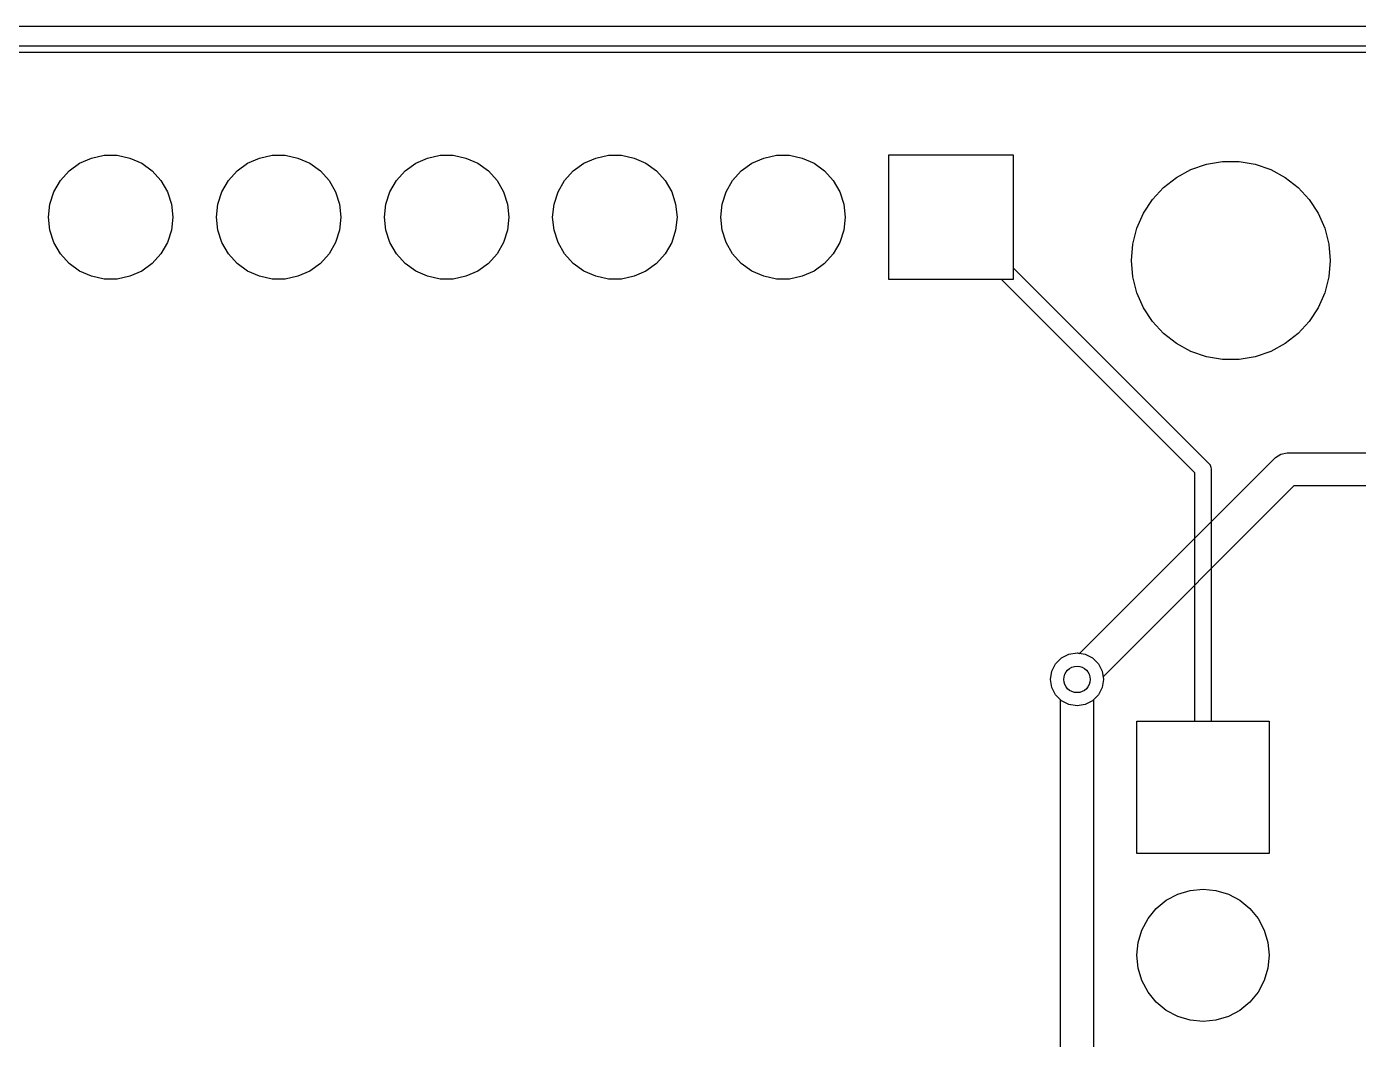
# Model space of a CAD drawing. Header units: millimetres. Extents: x 0 to 489, y -139 to 89.
# Drawn here: x 17.01 to 37.14, y 39.71 to 55.01 of the extents above; entities that cross this region are included whole.
import ezdxf

# ---------------------------------------------------------------- set-up
doc = ezdxf.new("R2010")
doc.units = ezdxf.units.MM
doc.header["$MEASUREMENT"] = 0
doc.layers.get('0').update_dxf_attribs({"linetype": 'CONTINUOUS'})
doc.layers.add('BLACK', color=7, linetype='CONTINUOUS')

msp = doc.modelspace()

# ---------------------------------------------------------------- linework, layer by layer
at = {"linetype": 'Continuous'}
msp.add_lwpolyline([(0.09581, 1.00993), (63.09581, 1.00993), (63.09581, 55.00993), (0.09581, 55.00993)], close=True, dxfattribs=at)
at = {"layer": 'BLACK', "linetype": 'Continuous'}
for p, q in [((0.50407, 54.72039), (62.73407, 54.72039)), ((62.68407, 54.62039), (0.55407, 54.62039)), ((17.65507, 52.82879), (17.81407, 52.94429)), ((17.65507, 52.82879), (17.81407, 52.94429)), ((17.65507, 52.82879), (17.81407, 52.94429)), ((17.65507, 52.82879), (17.81407, 52.94429)), ((17.81407, 52.94429), (17.99407, 53.02419)), ((17.81407, 52.94429), (17.99407, 53.02419)), ((17.81407, 52.94429), (17.99407, 53.02419)), ((17.81407, 52.94429), (17.99407, 53.02419)), ((17.99407, 53.02419), (18.18607, 53.06509)), ((17.99407, 53.02419), (18.18607, 53.06509)), ((17.99407, 53.02419), (18.18607, 53.06509)), ((17.99407, 53.02419), (18.18607, 53.06509)), ((18.18607, 53.06509), (18.38207, 53.06509)), ((18.18607, 53.06509), (18.38207, 53.06509)), ((18.18607, 53.06509), (18.38207, 53.06509)), ((18.18607, 53.06509), (18.38207, 53.06509)), ((18.38207, 53.06509), (18.57407, 53.02419)), ((18.38207, 53.06509), (18.57407, 53.02419)), ((18.38207, 53.06509), (18.57407, 53.02419)), ((18.38207, 53.06509), (18.57407, 53.02419)), ((18.57407, 53.02419), (18.75407, 52.94429)), ((18.57407, 53.02419), (18.75407, 52.94429)), ((18.57407, 53.02419), (18.75407, 52.94429)), ((18.57407, 53.02419), (18.75407, 52.94429)), ((18.75407, 52.94429), (18.91307, 52.82879)), ((18.75407, 52.94429), (18.91307, 52.82879)), ((18.75407, 52.94429), (18.91307, 52.82879)), ((18.75407, 52.94429), (18.91307, 52.82879)), ((20.19507, 52.82879), (20.35407, 52.94429)), ((20.19507, 52.82879), (20.35407, 52.94429)), ((20.19507, 52.82879), (20.35407, 52.94429)), ((20.19507, 52.82879), (20.35407, 52.94429)), ((20.35407, 52.94429), (20.53407, 53.02419)), ((20.35407, 52.94429), (20.53407, 53.02419)), ((20.35407, 52.94429), (20.53407, 53.02419)), ((20.35407, 52.94429), (20.53407, 53.02419)), ((20.53407, 53.02419), (20.72607, 53.06509)), ((20.53407, 53.02419), (20.72607, 53.06509)), ((20.53407, 53.02419), (20.72607, 53.06509)), ((20.53407, 53.02419), (20.72607, 53.06509)), ((20.72607, 53.06509), (20.92207, 53.06509)), ((20.72607, 53.06509), (20.92207, 53.06509)), ((20.72607, 53.06509), (20.92207, 53.06509)), ((20.72607, 53.06509), (20.92207, 53.06509)), ((20.92207, 53.06509), (21.11407, 53.02419)), ((20.92207, 53.06509), (21.11407, 53.02419)), ((20.92207, 53.06509), (21.11407, 53.02419)), ((20.92207, 53.06509), (21.11407, 53.02419)), ((21.11407, 53.02419), (21.29407, 52.94429)), ((21.11407, 53.02419), (21.29407, 52.94429)), ((21.11407, 53.02419), (21.29407, 52.94429)), ((21.11407, 53.02419), (21.29407, 52.94429)), ((21.29407, 52.94429), (21.45307, 52.82879)), ((21.29407, 52.94429), (21.45307, 52.82879)), ((21.29407, 52.94429), (21.45307, 52.82879)), ((21.29407, 52.94429), (21.45307, 52.82879)), ((22.73507, 52.82879), (22.89407, 52.94429)), ((22.73507, 52.82879), (22.89407, 52.94429)), ((22.73507, 52.82879), (22.89407, 52.94429)), ((22.73507, 52.82879), (22.89407, 52.94429)), ((22.89407, 52.94429), (23.07407, 53.02419)), ((22.89407, 52.94429), (23.07407, 53.02419)), ((22.89407, 52.94429), (23.07407, 53.02419)), ((22.89407, 52.94429), (23.07407, 53.02419)), ((23.07407, 53.02419), (23.26607, 53.06509)), ((23.07407, 53.02419), (23.26607, 53.06509)), ((23.07407, 53.02419), (23.26607, 53.06509)), ((23.07407, 53.02419), (23.26607, 53.06509)), ((23.26607, 53.06509), (23.46207, 53.06509)), ((23.26607, 53.06509), (23.46207, 53.06509)), ((23.26607, 53.06509), (23.46207, 53.06509)), ((23.26607, 53.06509), (23.46207, 53.06509)), ((23.46207, 53.06509), (23.65407, 53.02419)), ((23.46207, 53.06509), (23.65407, 53.02419)), ((23.46207, 53.06509), (23.65407, 53.02419)), ((23.46207, 53.06509), (23.65407, 53.02419)), ((23.65407, 53.02419), (23.83407, 52.94429)), ((23.65407, 53.02419), (23.83407, 52.94429)), ((23.65407, 53.02419), (23.83407, 52.94429)), ((23.65407, 53.02419), (23.83407, 52.94429)), ((23.83407, 52.94429), (23.99307, 52.82879)), ((23.83407, 52.94429), (23.99307, 52.82879)), ((23.83407, 52.94429), (23.99307, 52.82879)), ((23.83407, 52.94429), (23.99307, 52.82879)), ((25.27507, 52.82879), (25.43407, 52.94429)), ((25.27507, 52.82879), (25.43407, 52.94429)), ((25.27507, 52.82879), (25.43407, 52.94429)), ((25.27507, 52.82879), (25.43407, 52.94429)), ((25.43407, 52.94429), (25.61407, 53.02419)), ((25.43407, 52.94429), (25.61407, 53.02419)), ((25.43407, 52.94429), (25.61407, 53.02419)), ((25.43407, 52.94429), (25.61407, 53.02419)), ((25.61407, 53.02419), (25.80607, 53.06509)), ((25.61407, 53.02419), (25.80607, 53.06509)), ((25.61407, 53.02419), (25.80607, 53.06509)), ((25.61407, 53.02419), (25.80607, 53.06509)), ((25.80607, 53.06509), (26.00207, 53.06509)), ((25.80607, 53.06509), (26.00207, 53.06509)), ((25.80607, 53.06509), (26.00207, 53.06509)), ((25.80607, 53.06509), (26.00207, 53.06509)), ((26.00207, 53.06509), (26.19407, 53.02419)), ((26.00207, 53.06509), (26.19407, 53.02419)), ((26.00207, 53.06509), (26.19407, 53.02419)), ((26.00207, 53.06509), (26.19407, 53.02419)), ((26.19407, 53.02419), (26.37407, 52.94429)), ((26.19407, 53.02419), (26.37407, 52.94429)), ((26.19407, 53.02419), (26.37407, 52.94429)), ((26.19407, 53.02419), (26.37407, 52.94429)), ((26.37407, 52.94429), (26.53307, 52.82879)), ((26.37407, 52.94429), (26.53307, 52.82879)), ((26.37407, 52.94429), (26.53307, 52.82879)), ((26.37407, 52.94429), (26.53307, 52.82879)), ((27.81507, 52.82879), (27.97407, 52.94429)), ((27.81507, 52.82879), (27.97407, 52.94429)), ((27.81507, 52.82879), (27.97407, 52.94429)), ((27.81507, 52.82879), (27.97407, 52.94429)), ((27.97407, 52.94429), (28.15407, 53.02419)), ((27.97407, 52.94429), (28.15407, 53.02419)), ((27.97407, 52.94429), (28.15407, 53.02419)), ((27.97407, 52.94429), (28.15407, 53.02419)), ((28.15407, 53.02419), (28.34607, 53.06509)), ((28.15407, 53.02419), (28.34607, 53.06509)), ((28.15407, 53.02419), (28.34607, 53.06509)), ((28.15407, 53.02419), (28.34607, 53.06509)), ((28.34607, 53.06509), (28.54207, 53.06509)), ((28.34607, 53.06509), (28.54207, 53.06509)), ((28.34607, 53.06509), (28.54207, 53.06509)), ((28.34607, 53.06509), (28.54207, 53.06509)), ((28.54207, 53.06509), (28.73407, 53.02419)), ((28.54207, 53.06509), (28.73407, 53.02419)), ((28.54207, 53.06509), (28.73407, 53.02419)), ((28.54207, 53.06509), (28.73407, 53.02419)), ((28.73407, 53.02419), (28.91407, 52.94429)), ((28.73407, 53.02419), (28.91407, 52.94429)), ((28.73407, 53.02419), (28.91407, 52.94429)), ((28.73407, 53.02419), (28.91407, 52.94429)), ((28.91407, 52.94429), (29.07307, 52.82879)), ((28.91407, 52.94429), (29.07307, 52.82879)), ((28.91407, 52.94429), (29.07307, 52.82879)), ((28.91407, 52.94429), (29.07307, 52.82879)), ((30.04407, 51.19059), (30.04407, 53.07019)), ((30.04407, 53.07019), (31.92407, 53.07019)), ((30.04407, 51.19059), (30.04407, 53.07019)), ((30.04407, 53.07019), (31.92407, 53.07019)), ((30.04407, 51.19059), (30.04407, 53.07019)), ((30.04407, 53.07019), (31.92407, 53.07019)), ((30.04407, 51.19059), (30.04407, 53.07019)), ((30.04407, 53.07019), (31.92407, 53.07019)), ((31.92407, 53.07019), (31.92407, 51.36739)), ((31.92407, 53.07019), (31.92407, 51.19059)), ((31.92407, 53.07019), (31.92407, 51.19059)), ((31.92407, 53.07019), (31.92407, 51.19059)), ((34.84607, 52.92949), (35.09007, 52.97029)), ((34.84607, 52.92949), (35.09007, 52.97029)), ((35.09007, 52.97029), (35.33807, 52.97029)), ((35.09007, 52.97029), (35.33807, 52.97029)), ((35.33807, 52.97029), (35.58207, 52.92949)), ((35.33807, 52.97029), (35.58207, 52.92949)), ((17.52407, 52.68279), (17.65507, 52.82879)), ((17.52407, 52.68279), (17.65507, 52.82879)), ((17.52407, 52.68279), (17.65507, 52.82879)), ((17.52407, 52.68279), (17.65507, 52.82879)), ((18.91307, 52.82879), (19.04407, 52.68279)), ((18.91307, 52.82879), (19.04407, 52.68279)), ((18.91307, 52.82879), (19.04407, 52.68279)), ((18.91307, 52.82879), (19.04407, 52.68279)), ((20.06407, 52.68279), (20.19507, 52.82879)), ((20.06407, 52.68279), (20.19507, 52.82879)), ((20.06407, 52.68279), (20.19507, 52.82879)), ((20.06407, 52.68279), (20.19507, 52.82879)), ((21.45307, 52.82879), (21.58407, 52.68279)), ((21.45307, 52.82879), (21.58407, 52.68279)), ((21.45307, 52.82879), (21.58407, 52.68279)), ((21.45307, 52.82879), (21.58407, 52.68279)), ((22.60407, 52.68279), (22.73507, 52.82879)), ((22.60407, 52.68279), (22.73507, 52.82879)), ((22.60407, 52.68279), (22.73507, 52.82879)), ((22.60407, 52.68279), (22.73507, 52.82879)), ((23.99307, 52.82879), (24.12407, 52.68279)), ((23.99307, 52.82879), (24.12407, 52.68279)), ((23.99307, 52.82879), (24.12407, 52.68279)), ((23.99307, 52.82879), (24.12407, 52.68279)), ((25.14407, 52.68279), (25.27507, 52.82879)), ((25.14407, 52.68279), (25.27507, 52.82879)), ((25.14407, 52.68279), (25.27507, 52.82879)), ((25.14407, 52.68279), (25.27507, 52.82879)), ((26.53307, 52.82879), (26.66407, 52.68279)), ((26.53307, 52.82879), (26.66407, 52.68279)), ((26.53307, 52.82879), (26.66407, 52.68279)), ((26.53307, 52.82879), (26.66407, 52.68279)), ((27.68407, 52.68279), (27.81507, 52.82879)), ((27.68407, 52.68279), (27.81507, 52.82879)), ((27.68407, 52.68279), (27.81507, 52.82879)), ((27.68407, 52.68279), (27.81507, 52.82879)), ((29.07307, 52.82879), (29.20407, 52.68279)), ((29.07307, 52.82879), (29.20407, 52.68279)), ((29.07307, 52.82879), (29.20407, 52.68279)), ((29.07307, 52.82879), (29.20407, 52.68279)), ((34.39407, 52.73119), (34.61107, 52.84909)), ((34.39407, 52.73119), (34.61107, 52.84909)), ((34.61107, 52.84909), (34.84607, 52.92949)), ((34.61107, 52.84909), (34.84607, 52.92949)), ((35.58207, 52.92949), (35.81707, 52.84909)), ((35.58207, 52.92949), (35.81707, 52.84909)), ((35.81707, 52.84909), (36.03407, 52.73119)), ((35.81707, 52.84909), (36.03407, 52.73119)), ((17.42507, 52.51269), (17.52407, 52.68279)), ((17.42507, 52.51269), (17.52407, 52.68279)), ((17.42507, 52.51269), (17.52407, 52.68279)), ((17.42507, 52.51269), (17.52407, 52.68279)), ((19.04407, 52.68279), (19.14307, 52.51269)), ((19.04407, 52.68279), (19.14307, 52.51269)), ((19.04407, 52.68279), (19.14307, 52.51269)), ((19.04407, 52.68279), (19.14307, 52.51269)), ((19.96507, 52.51269), (20.06407, 52.68279)), ((19.96507, 52.51269), (20.06407, 52.68279)), ((19.96507, 52.51269), (20.06407, 52.68279)), ((19.96507, 52.51269), (20.06407, 52.68279)), ((21.58407, 52.68279), (21.68307, 52.51269)), ((21.58407, 52.68279), (21.68307, 52.51269)), ((21.58407, 52.68279), (21.68307, 52.51269)), ((21.58407, 52.68279), (21.68307, 52.51269)), ((22.50507, 52.51269), (22.60407, 52.68279)), ((22.50507, 52.51269), (22.60407, 52.68279)), ((22.50507, 52.51269), (22.60407, 52.68279)), ((22.50507, 52.51269), (22.60407, 52.68279)), ((24.12407, 52.68279), (24.22307, 52.51269)), ((24.12407, 52.68279), (24.22307, 52.51269)), ((24.12407, 52.68279), (24.22307, 52.51269)), ((24.12407, 52.68279), (24.22307, 52.51269)), ((25.04507, 52.51269), (25.14407, 52.68279)), ((25.04507, 52.51269), (25.14407, 52.68279)), ((25.04507, 52.51269), (25.14407, 52.68279)), ((25.04507, 52.51269), (25.14407, 52.68279)), ((26.66407, 52.68279), (26.76307, 52.51269)), ((26.66407, 52.68279), (26.76307, 52.51269)), ((26.66407, 52.68279), (26.76307, 52.51269)), ((26.66407, 52.68279), (26.76307, 52.51269)), ((27.58507, 52.51269), (27.68407, 52.68279)), ((27.58507, 52.51269), (27.68407, 52.68279)), ((27.58507, 52.51269), (27.68407, 52.68279)), ((27.58507, 52.51269), (27.68407, 52.68279)), ((29.20407, 52.68279), (29.30307, 52.51269)), ((29.20407, 52.68279), (29.30307, 52.51269)), ((29.20407, 52.68279), (29.30307, 52.51269)), ((29.20407, 52.68279), (29.30307, 52.51269)), ((34.03007, 52.39669), (34.19807, 52.57899)), ((34.03007, 52.39669), (34.19807, 52.57899)), ((34.19807, 52.57899), (34.39407, 52.73119)), ((34.19807, 52.57899), (34.39407, 52.73119)), ((36.03407, 52.73119), (36.23007, 52.57899)), ((36.03407, 52.73119), (36.23007, 52.57899)), ((36.23007, 52.57899), (36.39807, 52.39669)), ((36.23007, 52.57899), (36.39807, 52.39669)), ((17.36507, 52.32579), (17.42507, 52.51269)), ((17.36507, 52.32579), (17.42507, 52.51269)), ((17.36507, 52.32579), (17.42507, 52.51269)), ((17.36507, 52.32579), (17.42507, 52.51269)), ((19.14307, 52.51269), (19.20307, 52.32579)), ((19.14307, 52.51269), (19.20307, 52.32579)), ((19.14307, 52.51269), (19.20307, 52.32579)), ((19.14307, 52.51269), (19.20307, 52.32579)), ((19.90507, 52.32579), (19.96507, 52.51269)), ((19.90507, 52.32579), (19.96507, 52.51269)), ((19.90507, 52.32579), (19.96507, 52.51269)), ((19.90507, 52.32579), (19.96507, 52.51269)), ((21.68307, 52.51269), (21.74307, 52.32579)), ((21.68307, 52.51269), (21.74307, 52.32579)), ((21.68307, 52.51269), (21.74307, 52.32579)), ((21.68307, 52.51269), (21.74307, 52.32579)), ((22.44507, 52.32579), (22.50507, 52.51269)), ((22.44507, 52.32579), (22.50507, 52.51269)), ((22.44507, 52.32579), (22.50507, 52.51269)), ((22.44507, 52.32579), (22.50507, 52.51269)), ((24.22307, 52.51269), (24.28307, 52.32579)), ((24.22307, 52.51269), (24.28307, 52.32579)), ((24.22307, 52.51269), (24.28307, 52.32579)), ((24.22307, 52.51269), (24.28307, 52.32579)), ((24.98507, 52.32579), (25.04507, 52.51269)), ((24.98507, 52.32579), (25.04507, 52.51269)), ((24.98507, 52.32579), (25.04507, 52.51269)), ((24.98507, 52.32579), (25.04507, 52.51269)), ((26.76307, 52.51269), (26.82307, 52.32579)), ((26.76307, 52.51269), (26.82307, 52.32579)), ((26.76307, 52.51269), (26.82307, 52.32579)), ((26.76307, 52.51269), (26.82307, 52.32579)), ((27.52507, 52.32579), (27.58507, 52.51269)), ((27.52507, 52.32579), (27.58507, 52.51269)), ((27.52507, 52.32579), (27.58507, 52.51269)), ((27.52507, 52.32579), (27.58507, 52.51269)), ((29.30307, 52.51269), (29.36307, 52.32579)), ((29.30307, 52.51269), (29.36307, 52.32579)), ((29.30307, 52.51269), (29.36307, 52.32579)), ((29.30307, 52.51269), (29.36307, 52.32579)), ((33.89507, 52.18929), (34.03007, 52.39669)), ((33.89507, 52.18929), (34.03007, 52.39669)), ((36.39807, 52.39669), (36.53307, 52.18929)), ((36.39807, 52.39669), (36.53307, 52.18929)), ((17.34407, 52.13039), (17.36507, 52.32579)), ((17.34407, 52.13039), (17.36507, 52.32579)), ((17.34407, 52.13039), (17.36507, 52.32579)), ((17.34407, 52.13039), (17.36507, 52.32579)), ((19.20307, 52.32579), (19.22407, 52.13039)), ((19.20307, 52.32579), (19.22407, 52.13039)), ((19.20307, 52.32579), (19.22407, 52.13039)), ((19.20307, 52.32579), (19.22407, 52.13039)), ((19.88407, 52.13039), (19.90507, 52.32579)), ((19.88407, 52.13039), (19.90507, 52.32579)), ((19.88407, 52.13039), (19.90507, 52.32579)), ((19.88407, 52.13039), (19.90507, 52.32579)), ((21.74307, 52.32579), (21.76407, 52.13039)), ((21.74307, 52.32579), (21.76407, 52.13039)), ((21.74307, 52.32579), (21.76407, 52.13039)), ((21.74307, 52.32579), (21.76407, 52.13039)), ((22.42407, 52.13039), (22.44507, 52.32579)), ((22.42407, 52.13039), (22.44507, 52.32579)), ((22.42407, 52.13039), (22.44507, 52.32579)), ((22.42407, 52.13039), (22.44507, 52.32579)), ((24.28307, 52.32579), (24.30407, 52.13039)), ((24.28307, 52.32579), (24.30407, 52.13039)), ((24.28307, 52.32579), (24.30407, 52.13039)), ((24.28307, 52.32579), (24.30407, 52.13039)), ((24.96407, 52.13039), (24.98507, 52.32579)), ((24.96407, 52.13039), (24.98507, 52.32579)), ((24.96407, 52.13039), (24.98507, 52.32579)), ((24.96407, 52.13039), (24.98507, 52.32579)), ((26.82307, 52.32579), (26.84407, 52.13039)), ((26.82307, 52.32579), (26.84407, 52.13039)), ((26.82307, 52.32579), (26.84407, 52.13039)), ((26.82307, 52.32579), (26.84407, 52.13039)), ((27.50407, 52.13039), (27.52507, 52.32579)), ((27.50407, 52.13039), (27.52507, 52.32579)), ((27.50407, 52.13039), (27.52507, 52.32579)), ((27.50407, 52.13039), (27.52507, 52.32579)), ((29.36307, 52.32579), (29.38407, 52.13039)), ((29.36307, 52.32579), (29.38407, 52.13039)), ((29.36307, 52.32579), (29.38407, 52.13039)), ((29.36307, 52.32579), (29.38407, 52.13039)), ((33.79507, 51.96239), (33.89507, 52.18929)), ((33.79507, 51.96239), (33.89507, 52.18929)), ((36.53307, 52.18929), (36.63307, 51.96239)), ((36.53307, 52.18929), (36.63307, 51.96239)), ((17.36507, 51.93499), (17.34407, 52.13039)), ((17.36507, 51.93499), (17.34407, 52.13039)), ((17.36507, 51.93499), (17.34407, 52.13039)), ((17.36507, 51.93499), (17.34407, 52.13039)), ((17.42507, 51.74809), (17.36507, 51.93499)), ((17.42507, 51.74809), (17.36507, 51.93499)), ((17.42507, 51.74809), (17.36507, 51.93499)), ((17.42507, 51.74809), (17.36507, 51.93499)), ((19.20307, 51.93499), (19.14307, 51.74809)), ((19.20307, 51.93499), (19.14307, 51.74809)), ((19.20307, 51.93499), (19.14307, 51.74809)), ((19.20307, 51.93499), (19.14307, 51.74809)), ((19.22407, 52.13039), (19.20307, 51.93499)), ((19.22407, 52.13039), (19.20307, 51.93499)), ((19.22407, 52.13039), (19.20307, 51.93499)), ((19.22407, 52.13039), (19.20307, 51.93499)), ((19.90507, 51.93499), (19.88407, 52.13039)), ((19.90507, 51.93499), (19.88407, 52.13039)), ((19.90507, 51.93499), (19.88407, 52.13039)), ((19.90507, 51.93499), (19.88407, 52.13039)), ((19.96507, 51.74809), (19.90507, 51.93499)), ((19.96507, 51.74809), (19.90507, 51.93499)), ((19.96507, 51.74809), (19.90507, 51.93499)), ((19.96507, 51.74809), (19.90507, 51.93499)), ((21.74307, 51.93499), (21.68307, 51.74809)), ((21.74307, 51.93499), (21.68307, 51.74809)), ((21.74307, 51.93499), (21.68307, 51.74809)), ((21.74307, 51.93499), (21.68307, 51.74809)), ((21.76407, 52.13039), (21.74307, 51.93499)), ((21.76407, 52.13039), (21.74307, 51.93499)), ((21.76407, 52.13039), (21.74307, 51.93499)), ((21.76407, 52.13039), (21.74307, 51.93499)), ((22.44507, 51.93499), (22.42407, 52.13039)), ((22.44507, 51.93499), (22.42407, 52.13039)), ((22.44507, 51.93499), (22.42407, 52.13039)), ((22.44507, 51.93499), (22.42407, 52.13039)), ((22.50507, 51.74809), (22.44507, 51.93499)), ((22.50507, 51.74809), (22.44507, 51.93499)), ((22.50507, 51.74809), (22.44507, 51.93499)), ((22.50507, 51.74809), (22.44507, 51.93499)), ((24.28307, 51.93499), (24.22307, 51.74809)), ((24.28307, 51.93499), (24.22307, 51.74809)), ((24.28307, 51.93499), (24.22307, 51.74809)), ((24.28307, 51.93499), (24.22307, 51.74809)), ((24.30407, 52.13039), (24.28307, 51.93499)), ((24.30407, 52.13039), (24.28307, 51.93499)), ((24.30407, 52.13039), (24.28307, 51.93499)), ((24.30407, 52.13039), (24.28307, 51.93499)), ((24.98507, 51.93499), (24.96407, 52.13039)), ((24.98507, 51.93499), (24.96407, 52.13039)), ((24.98507, 51.93499), (24.96407, 52.13039)), ((24.98507, 51.93499), (24.96407, 52.13039)), ((25.04507, 51.74809), (24.98507, 51.93499)), ((25.04507, 51.74809), (24.98507, 51.93499)), ((25.04507, 51.74809), (24.98507, 51.93499)), ((25.04507, 51.74809), (24.98507, 51.93499)), ((26.82307, 51.93499), (26.76307, 51.74809)), ((26.82307, 51.93499), (26.76307, 51.74809)), ((26.82307, 51.93499), (26.76307, 51.74809)), ((26.82307, 51.93499), (26.76307, 51.74809)), ((26.84407, 52.13039), (26.82307, 51.93499)), ((26.84407, 52.13039), (26.82307, 51.93499)), ((26.84407, 52.13039), (26.82307, 51.93499)), ((26.84407, 52.13039), (26.82307, 51.93499)), ((27.52507, 51.93499), (27.50407, 52.13039)), ((27.52507, 51.93499), (27.50407, 52.13039)), ((27.52507, 51.93499), (27.50407, 52.13039)), ((27.52507, 51.93499), (27.50407, 52.13039)), ((27.58507, 51.74809), (27.52507, 51.93499)), ((27.58507, 51.74809), (27.52507, 51.93499)), ((27.58507, 51.74809), (27.52507, 51.93499)), ((27.58507, 51.74809), (27.52507, 51.93499)), ((29.36307, 51.93499), (29.30307, 51.74809)), ((29.36307, 51.93499), (29.30307, 51.74809)), ((29.36307, 51.93499), (29.30307, 51.74809)), ((29.36307, 51.93499), (29.30307, 51.74809)), ((29.38407, 52.13039), (29.36307, 51.93499)), ((29.38407, 52.13039), (29.36307, 51.93499)), ((29.38407, 52.13039), (29.36307, 51.93499)), ((29.38407, 52.13039), (29.36307, 51.93499)), ((33.73407, 51.72229), (33.79507, 51.96239)), ((33.73407, 51.72229), (33.79507, 51.96239)), ((36.63307, 51.96239), (36.69407, 51.72229)), ((36.63307, 51.96239), (36.69407, 51.72229)), ((17.52407, 51.57799), (17.42507, 51.74809)), ((17.52407, 51.57799), (17.42507, 51.74809)), ((17.52407, 51.57799), (17.42507, 51.74809)), ((17.52407, 51.57799), (17.42507, 51.74809)), ((19.14307, 51.74809), (19.04407, 51.57799)), ((19.14307, 51.74809), (19.04407, 51.57799)), ((19.14307, 51.74809), (19.04407, 51.57799)), ((19.14307, 51.74809), (19.04407, 51.57799)), ((20.06407, 51.57799), (19.96507, 51.74809)), ((20.06407, 51.57799), (19.96507, 51.74809)), ((20.06407, 51.57799), (19.96507, 51.74809)), ((20.06407, 51.57799), (19.96507, 51.74809)), ((21.68307, 51.74809), (21.58407, 51.57799)), ((21.68307, 51.74809), (21.58407, 51.57799)), ((21.68307, 51.74809), (21.58407, 51.57799)), ((21.68307, 51.74809), (21.58407, 51.57799)), ((22.60407, 51.57799), (22.50507, 51.74809)), ((22.60407, 51.57799), (22.50507, 51.74809)), ((22.60407, 51.57799), (22.50507, 51.74809)), ((22.60407, 51.57799), (22.50507, 51.74809)), ((24.22307, 51.74809), (24.12407, 51.57799)), ((24.22307, 51.74809), (24.12407, 51.57799)), ((24.22307, 51.74809), (24.12407, 51.57799)), ((24.22307, 51.74809), (24.12407, 51.57799)), ((25.14407, 51.57799), (25.04507, 51.74809)), ((25.14407, 51.57799), (25.04507, 51.74809)), ((25.14407, 51.57799), (25.04507, 51.74809)), ((25.14407, 51.57799), (25.04507, 51.74809)), ((26.76307, 51.74809), (26.66407, 51.57799)), ((26.76307, 51.74809), (26.66407, 51.57799)), ((26.76307, 51.74809), (26.66407, 51.57799)), ((26.76307, 51.74809), (26.66407, 51.57799)), ((27.68407, 51.57799), (27.58507, 51.74809)), ((27.68407, 51.57799), (27.58507, 51.74809)), ((27.68407, 51.57799), (27.58507, 51.74809)), ((27.68407, 51.57799), (27.58507, 51.74809)), ((29.30307, 51.74809), (29.20407, 51.57799)), ((29.30307, 51.74809), (29.20407, 51.57799)), ((29.30307, 51.74809), (29.20407, 51.57799)), ((29.30307, 51.74809), (29.20407, 51.57799)), ((17.65507, 51.43199), (17.52407, 51.57799)), ((17.65507, 51.43199), (17.52407, 51.57799)), ((17.65507, 51.43199), (17.52407, 51.57799)), ((17.65507, 51.43199), (17.52407, 51.57799)), ((19.04407, 51.57799), (18.91307, 51.43199)), ((19.04407, 51.57799), (18.91307, 51.43199)), ((19.04407, 51.57799), (18.91307, 51.43199)), ((19.04407, 51.57799), (18.91307, 51.43199)), ((20.19507, 51.43199), (20.06407, 51.57799)), ((20.19507, 51.43199), (20.06407, 51.57799)), ((20.19507, 51.43199), (20.06407, 51.57799)), ((20.19507, 51.43199), (20.06407, 51.57799)), ((21.58407, 51.57799), (21.45307, 51.43199)), ((21.58407, 51.57799), (21.45307, 51.43199)), ((21.58407, 51.57799), (21.45307, 51.43199)), ((21.58407, 51.57799), (21.45307, 51.43199)), ((22.73507, 51.43199), (22.60407, 51.57799)), ((22.73507, 51.43199), (22.60407, 51.57799)), ((22.73507, 51.43199), (22.60407, 51.57799)), ((22.73507, 51.43199), (22.60407, 51.57799)), ((24.12407, 51.57799), (23.99307, 51.43199)), ((24.12407, 51.57799), (23.99307, 51.43199)), ((24.12407, 51.57799), (23.99307, 51.43199)), ((24.12407, 51.57799), (23.99307, 51.43199)), ((25.27507, 51.43199), (25.14407, 51.57799)), ((25.27507, 51.43199), (25.14407, 51.57799)), ((25.27507, 51.43199), (25.14407, 51.57799)), ((25.27507, 51.43199), (25.14407, 51.57799)), ((26.66407, 51.57799), (26.53307, 51.43199)), ((26.66407, 51.57799), (26.53307, 51.43199)), ((26.66407, 51.57799), (26.53307, 51.43199)), ((26.66407, 51.57799), (26.53307, 51.43199)), ((27.81507, 51.43199), (27.68407, 51.57799)), ((27.81507, 51.43199), (27.68407, 51.57799)), ((27.81507, 51.43199), (27.68407, 51.57799)), ((27.81507, 51.43199), (27.68407, 51.57799)), ((29.20407, 51.57799), (29.07307, 51.43199)), ((29.20407, 51.57799), (29.07307, 51.43199)), ((29.20407, 51.57799), (29.07307, 51.43199)), ((29.20407, 51.57799), (29.07307, 51.43199)), ((33.71407, 51.47539), (33.73407, 51.72229)), ((33.71407, 51.47539), (33.73407, 51.72229)), ((36.69407, 51.72229), (36.71407, 51.47539)), ((36.69407, 51.72229), (36.71407, 51.47539)), ((17.81407, 51.31649), (17.65507, 51.43199)), ((17.81407, 51.31649), (17.65507, 51.43199)), ((17.81407, 51.31649), (17.65507, 51.43199)), ((17.81407, 51.31649), (17.65507, 51.43199)), ((18.91307, 51.43199), (18.75407, 51.31649)), ((18.91307, 51.43199), (18.75407, 51.31649)), ((18.91307, 51.43199), (18.75407, 51.31649)), ((18.91307, 51.43199), (18.75407, 51.31649)), ((20.35407, 51.31649), (20.19507, 51.43199)), ((20.35407, 51.31649), (20.19507, 51.43199)), ((20.35407, 51.31649), (20.19507, 51.43199)), ((20.35407, 51.31649), (20.19507, 51.43199)), ((21.45307, 51.43199), (21.29407, 51.31649)), ((21.45307, 51.43199), (21.29407, 51.31649)), ((21.45307, 51.43199), (21.29407, 51.31649)), ((21.45307, 51.43199), (21.29407, 51.31649)), ((22.89407, 51.31649), (22.73507, 51.43199)), ((22.89407, 51.31649), (22.73507, 51.43199)), ((22.89407, 51.31649), (22.73507, 51.43199)), ((22.89407, 51.31649), (22.73507, 51.43199)), ((23.99307, 51.43199), (23.83407, 51.31649)), ((23.99307, 51.43199), (23.83407, 51.31649)), ((23.99307, 51.43199), (23.83407, 51.31649)), ((23.99307, 51.43199), (23.83407, 51.31649)), ((25.43407, 51.31649), (25.27507, 51.43199)), ((25.43407, 51.31649), (25.27507, 51.43199)), ((25.43407, 51.31649), (25.27507, 51.43199)), ((25.43407, 51.31649), (25.27507, 51.43199)), ((26.53307, 51.43199), (26.37407, 51.31649)), ((26.53307, 51.43199), (26.37407, 51.31649)), ((26.53307, 51.43199), (26.37407, 51.31649)), ((26.53307, 51.43199), (26.37407, 51.31649)), ((27.97407, 51.31649), (27.81507, 51.43199)), ((27.97407, 51.31649), (27.81507, 51.43199)), ((27.97407, 51.31649), (27.81507, 51.43199)), ((27.97407, 51.31649), (27.81507, 51.43199)), ((29.07307, 51.43199), (28.91407, 51.31649)), ((29.07307, 51.43199), (28.91407, 51.31649)), ((29.07307, 51.43199), (28.91407, 51.31649)), ((29.07307, 51.43199), (28.91407, 51.31649)), ((31.92407, 51.36739), (34.88207, 48.40879)), ((33.73407, 51.22849), (33.71407, 51.47539)), ((33.73407, 51.22849), (33.71407, 51.47539)), ((36.71407, 51.47539), (36.69407, 51.22849)), ((36.71407, 51.47539), (36.69407, 51.22849)), ((17.99407, 51.23659), (17.81407, 51.31649)), ((17.99407, 51.23659), (17.81407, 51.31649)), ((17.99407, 51.23659), (17.81407, 51.31649)), ((17.99407, 51.23659), (17.81407, 51.31649)), ((18.18607, 51.19569), (17.99407, 51.23659)), ((18.18607, 51.19569), (17.99407, 51.23659)), ((18.18607, 51.19569), (17.99407, 51.23659)), ((18.18607, 51.19569), (17.99407, 51.23659)), ((18.38207, 51.19569), (18.18607, 51.19569)), ((18.38207, 51.19569), (18.18607, 51.19569)), ((18.38207, 51.19569), (18.18607, 51.19569)), ((18.38207, 51.19569), (18.18607, 51.19569)), ((18.57407, 51.23659), (18.38207, 51.19569)), ((18.57407, 51.23659), (18.38207, 51.19569)), ((18.57407, 51.23659), (18.38207, 51.19569)), ((18.57407, 51.23659), (18.38207, 51.19569)), ((18.75407, 51.31649), (18.57407, 51.23659)), ((18.75407, 51.31649), (18.57407, 51.23659)), ((18.75407, 51.31649), (18.57407, 51.23659)), ((18.75407, 51.31649), (18.57407, 51.23659)), ((20.53407, 51.23659), (20.35407, 51.31649)), ((20.53407, 51.23659), (20.35407, 51.31649)), ((20.53407, 51.23659), (20.35407, 51.31649)), ((20.53407, 51.23659), (20.35407, 51.31649)), ((20.72607, 51.19569), (20.53407, 51.23659)), ((20.72607, 51.19569), (20.53407, 51.23659)), ((20.72607, 51.19569), (20.53407, 51.23659)), ((20.72607, 51.19569), (20.53407, 51.23659)), ((20.92207, 51.19569), (20.72607, 51.19569)), ((20.92207, 51.19569), (20.72607, 51.19569)), ((20.92207, 51.19569), (20.72607, 51.19569)), ((20.92207, 51.19569), (20.72607, 51.19569)), ((21.11407, 51.23659), (20.92207, 51.19569)), ((21.11407, 51.23659), (20.92207, 51.19569)), ((21.11407, 51.23659), (20.92207, 51.19569)), ((21.11407, 51.23659), (20.92207, 51.19569)), ((21.29407, 51.31649), (21.11407, 51.23659)), ((21.29407, 51.31649), (21.11407, 51.23659)), ((21.29407, 51.31649), (21.11407, 51.23659)), ((21.29407, 51.31649), (21.11407, 51.23659)), ((23.07407, 51.23659), (22.89407, 51.31649)), ((23.07407, 51.23659), (22.89407, 51.31649)), ((23.07407, 51.23659), (22.89407, 51.31649)), ((23.07407, 51.23659), (22.89407, 51.31649)), ((23.26607, 51.19569), (23.07407, 51.23659)), ((23.26607, 51.19569), (23.07407, 51.23659)), ((23.26607, 51.19569), (23.07407, 51.23659)), ((23.26607, 51.19569), (23.07407, 51.23659)), ((23.46207, 51.19569), (23.26607, 51.19569)), ((23.46207, 51.19569), (23.26607, 51.19569)), ((23.46207, 51.19569), (23.26607, 51.19569)), ((23.46207, 51.19569), (23.26607, 51.19569)), ((23.65407, 51.23659), (23.46207, 51.19569)), ((23.65407, 51.23659), (23.46207, 51.19569)), ((23.65407, 51.23659), (23.46207, 51.19569)), ((23.65407, 51.23659), (23.46207, 51.19569)), ((23.83407, 51.31649), (23.65407, 51.23659)), ((23.83407, 51.31649), (23.65407, 51.23659)), ((23.83407, 51.31649), (23.65407, 51.23659)), ((23.83407, 51.31649), (23.65407, 51.23659)), ((25.61407, 51.23659), (25.43407, 51.31649)), ((25.61407, 51.23659), (25.43407, 51.31649)), ((25.61407, 51.23659), (25.43407, 51.31649)), ((25.61407, 51.23659), (25.43407, 51.31649)), ((25.80607, 51.19569), (25.61407, 51.23659)), ((25.80607, 51.19569), (25.61407, 51.23659)), ((25.80607, 51.19569), (25.61407, 51.23659)), ((25.80607, 51.19569), (25.61407, 51.23659)), ((26.00207, 51.19569), (25.80607, 51.19569)), ((26.00207, 51.19569), (25.80607, 51.19569)), ((26.00207, 51.19569), (25.80607, 51.19569)), ((26.00207, 51.19569), (25.80607, 51.19569)), ((26.19407, 51.23659), (26.00207, 51.19569)), ((26.19407, 51.23659), (26.00207, 51.19569)), ((26.19407, 51.23659), (26.00207, 51.19569)), ((26.19407, 51.23659), (26.00207, 51.19569)), ((26.37407, 51.31649), (26.19407, 51.23659)), ((26.37407, 51.31649), (26.19407, 51.23659)), ((26.37407, 51.31649), (26.19407, 51.23659)), ((26.37407, 51.31649), (26.19407, 51.23659)), ((28.15407, 51.23659), (27.97407, 51.31649)), ((28.15407, 51.23659), (27.97407, 51.31649)), ((28.15407, 51.23659), (27.97407, 51.31649)), ((28.15407, 51.23659), (27.97407, 51.31649)), ((28.34607, 51.19569), (28.15407, 51.23659)), ((28.34607, 51.19569), (28.15407, 51.23659)), ((28.34607, 51.19569), (28.15407, 51.23659)), ((28.34607, 51.19569), (28.15407, 51.23659)), ((28.54207, 51.19569), (28.34607, 51.19569)), ((28.54207, 51.19569), (28.34607, 51.19569)), ((28.54207, 51.19569), (28.34607, 51.19569)), ((28.54207, 51.19569), (28.34607, 51.19569)), ((28.73407, 51.23659), (28.54207, 51.19569)), ((28.73407, 51.23659), (28.54207, 51.19569)), ((28.73407, 51.23659), (28.54207, 51.19569)), ((28.73407, 51.23659), (28.54207, 51.19569)), ((28.91407, 51.31649), (28.73407, 51.23659)), ((28.91407, 51.31649), (28.73407, 51.23659)), ((28.91407, 51.31649), (28.73407, 51.23659)), ((28.91407, 51.31649), (28.73407, 51.23659)), ((31.74707, 51.19059), (30.04407, 51.19059)), ((31.92407, 51.19059), (30.04407, 51.19059)), ((31.92407, 51.19059), (30.04407, 51.19059)), ((31.92407, 51.19059), (30.04407, 51.19059)), ((34.66907, 48.26859), (31.74707, 51.19059)), ((33.79507, 50.98839), (33.73407, 51.22849)), ((33.79507, 50.98839), (33.73407, 51.22849)), ((36.69407, 51.22849), (36.63307, 50.98839)), ((36.69407, 51.22849), (36.63307, 50.98839)), ((33.89507, 50.76149), (33.79507, 50.98839)), ((33.89507, 50.76149), (33.79507, 50.98839)), ((36.63307, 50.98839), (36.53307, 50.76149)), ((36.63307, 50.98839), (36.53307, 50.76149)), ((34.03007, 50.55409), (33.89507, 50.76149)), ((34.03007, 50.55409), (33.89507, 50.76149)), ((36.53307, 50.76149), (36.39807, 50.55409)), ((36.53307, 50.76149), (36.39807, 50.55409)), ((34.19807, 50.37179), (34.03007, 50.55409)), ((34.19807, 50.37179), (34.03007, 50.55409)), ((36.39807, 50.55409), (36.23007, 50.37179)), ((36.39807, 50.55409), (36.23007, 50.37179)), ((34.39407, 50.21969), (34.19807, 50.37179)), ((34.39407, 50.21969), (34.19807, 50.37179)), ((36.23007, 50.37179), (36.03407, 50.21969)), ((36.23007, 50.37179), (36.03407, 50.21969)), ((34.61107, 50.10169), (34.39407, 50.21969)), ((34.61107, 50.10169), (34.39407, 50.21969)), ((36.03407, 50.21969), (35.81707, 50.10169)), ((36.03407, 50.21969), (35.81707, 50.10169)), ((34.84607, 50.02129), (34.61107, 50.10169)), ((34.84607, 50.02129), (34.61107, 50.10169)), ((35.09007, 49.98049), (34.84607, 50.02129)), ((35.09007, 49.98049), (34.84607, 50.02129)), ((35.33807, 49.98049), (35.09007, 49.98049)), ((35.33807, 49.98049), (35.09007, 49.98049)), ((35.58207, 50.02129), (35.33807, 49.98049)), ((35.58207, 50.02129), (35.33807, 49.98049)), ((35.81707, 50.10169), (35.58207, 50.02129)), ((35.81707, 50.10169), (35.58207, 50.02129)), ((35.88707, 48.49719), (35.96807, 48.55139)), ((35.96807, 48.55139), (36.06407, 48.57039)), ((36.06407, 48.57039), (37.66007, 48.57039)), ((32.92907, 45.53909), (35.88707, 48.49719)), ((34.88207, 48.40879), (34.89607, 48.39089)), ((34.89607, 48.39089), (34.89907, 48.38799)), ((34.89907, 48.38799), (34.90007, 48.38539)), ((34.90007, 48.38539), (34.90407, 48.38029)), ((34.90407, 48.38029), (34.91007, 48.35009)), ((34.91007, 48.35009), (34.91907, 48.32039)), ((34.91907, 48.32039), (34.91907, 44.51539)), ((34.66907, 44.51539), (34.66907, 48.26859)), ((36.16807, 48.07039), (33.28307, 45.18549)), ((37.66007, 48.07039), (36.16807, 48.07039)), ((32.65407, 45.46899), (32.76507, 45.52579)), ((32.65407, 45.46899), (32.76507, 45.52579)), ((32.76507, 45.52579), (32.88907, 45.54539)), ((32.76507, 45.52579), (32.88907, 45.54539)), ((32.88907, 45.54539), (33.01307, 45.52579)), ((32.88907, 45.54539), (32.92907, 45.53909)), ((33.01307, 45.52579), (33.12407, 45.46899)), ((32.50907, 45.26899), (32.56507, 45.38049)), ((32.50907, 45.26899), (32.56507, 45.38049)), ((32.56507, 45.38049), (32.65407, 45.46899)), ((32.56507, 45.38049), (32.65407, 45.46899)), ((33.12407, 45.46899), (33.21307, 45.38049)), ((33.21307, 45.38049), (33.26907, 45.26899)), ((32.48907, 45.14539), (32.50907, 45.26899)), ((32.48907, 45.14539), (32.50907, 45.26899)), ((32.50907, 45.02179), (32.48907, 45.14539)), ((32.50907, 45.02179), (32.48907, 45.14539)), ((33.26907, 45.26899), (33.28907, 45.14539)), ((33.28907, 45.14539), (33.26907, 45.02179)), ((33.28907, 45.14539), (33.26907, 45.02179)), ((33.28307, 45.18549), (33.28907, 45.14539)), ((32.56507, 44.91029), (32.50907, 45.02179)), ((32.56507, 44.91029), (32.50907, 45.02179)), ((32.63907, 44.83669), (32.56507, 44.91029)), ((32.65407, 44.82179), (32.56507, 44.91029)), ((33.21307, 44.91029), (33.12407, 44.82179)), ((33.21307, 44.91029), (33.13907, 44.83669)), ((33.26907, 45.02179), (33.21307, 44.91029)), ((33.26907, 45.02179), (33.21307, 44.91029)), ((32.63907, 33.38909), (32.63907, 44.83669)), ((32.76507, 44.76499), (32.65407, 44.82179)), ((32.88907, 44.74539), (32.76507, 44.76499)), ((33.01307, 44.76499), (32.88907, 44.74539)), ((33.12407, 44.82179), (33.01307, 44.76499)), ((33.13907, 44.83669), (33.13907, 33.38909)), ((33.79407, 42.51539), (33.79407, 44.51539)), ((33.79407, 44.51539), (34.66907, 44.51539)), ((33.79407, 42.51539), (33.79407, 44.51539)), ((33.79407, 44.51539), (35.79407, 44.51539)), ((33.79407, 42.51539), (33.79407, 44.51539)), ((33.79407, 44.51539), (35.79407, 44.51539)), ((33.79407, 42.51539), (33.79407, 44.51539)), ((33.79407, 44.51539), (35.79407, 44.51539)), ((34.91907, 44.51539), (35.79407, 44.51539)), ((35.79407, 44.51539), (35.79407, 42.51539)), ((35.79407, 44.51539), (35.79407, 42.51539)), ((35.79407, 44.51539), (35.79407, 42.51539)), ((35.79407, 44.51539), (35.79407, 42.51539)), ((35.79407, 42.51539), (33.79407, 42.51539)), ((35.79407, 42.51539), (33.79407, 42.51539)), ((35.79407, 42.51539), (33.79407, 42.51539)), ((35.79407, 42.51539), (33.79407, 42.51539)), ((34.23807, 41.80689), (34.41107, 41.89929)), ((34.23807, 41.80689), (34.41107, 41.89929)), ((34.23807, 41.80689), (34.41107, 41.89929)), ((34.23807, 41.80689), (34.41107, 41.89929)), ((34.41107, 41.89929), (34.59907, 41.95619)), ((34.41107, 41.89929), (34.59907, 41.95619)), ((34.41107, 41.89929), (34.59907, 41.95619)), ((34.41107, 41.89929), (34.59907, 41.95619)), ((34.59907, 41.95619), (34.79407, 41.97539)), ((34.59907, 41.95619), (34.79407, 41.97539)), ((34.59907, 41.95619), (34.79407, 41.97539)), ((34.59907, 41.95619), (34.79407, 41.97539)), ((34.79407, 41.97539), (34.98907, 41.95619)), ((34.79407, 41.97539), (34.98907, 41.95619)), ((34.79407, 41.97539), (34.98907, 41.95619)), ((34.79407, 41.97539), (34.98907, 41.95619)), ((34.98907, 41.95619), (35.17707, 41.89929)), ((34.98907, 41.95619), (35.17707, 41.89929)), ((34.98907, 41.95619), (35.17707, 41.89929)), ((34.98907, 41.95619), (35.17707, 41.89929)), ((35.17707, 41.89929), (35.35007, 41.80689)), ((35.17707, 41.89929), (35.35007, 41.80689)), ((35.17707, 41.89929), (35.35007, 41.80689)), ((35.17707, 41.89929), (35.35007, 41.80689)), ((33.96307, 41.53099), (34.08707, 41.68249)), ((33.96307, 41.53099), (34.08707, 41.68249)), ((33.96307, 41.53099), (34.08707, 41.68249)), ((33.96307, 41.53099), (34.08707, 41.68249)), ((34.08707, 41.68249), (34.23807, 41.80689)), ((34.08707, 41.68249), (34.23807, 41.80689)), ((34.08707, 41.68249), (34.23807, 41.80689)), ((34.08707, 41.68249), (34.23807, 41.80689)), ((35.35007, 41.80689), (35.50107, 41.68249)), ((35.35007, 41.80689), (35.50107, 41.68249)), ((35.35007, 41.80689), (35.50107, 41.68249)), ((35.35007, 41.80689), (35.50107, 41.68249)), ((35.50107, 41.68249), (35.62507, 41.53099)), ((35.50107, 41.68249), (35.62507, 41.53099)), ((35.50107, 41.68249), (35.62507, 41.53099)), ((35.50107, 41.68249), (35.62507, 41.53099)), ((33.87007, 41.35809), (33.96307, 41.53099)), ((33.87007, 41.35809), (33.96307, 41.53099)), ((33.87007, 41.35809), (33.96307, 41.53099)), ((33.87007, 41.35809), (33.96307, 41.53099)), ((35.62507, 41.53099), (35.71807, 41.35809)), ((35.62507, 41.53099), (35.71807, 41.35809)), ((35.62507, 41.53099), (35.71807, 41.35809)), ((35.62507, 41.53099), (35.71807, 41.35809)), ((33.81307, 41.17049), (33.87007, 41.35809)), ((33.81307, 41.17049), (33.87007, 41.35809)), ((33.81307, 41.17049), (33.87007, 41.35809)), ((33.81307, 41.17049), (33.87007, 41.35809)), ((35.71807, 41.35809), (35.77507, 41.17049)), ((35.71807, 41.35809), (35.77507, 41.17049)), ((35.71807, 41.35809), (35.77507, 41.17049)), ((35.71807, 41.35809), (35.77507, 41.17049)), ((33.79407, 40.97539), (33.81307, 41.17049)), ((33.79407, 40.97539), (33.81307, 41.17049)), ((33.79407, 40.97539), (33.81307, 41.17049)), ((33.79407, 40.97539), (33.81307, 41.17049)), ((35.77507, 41.17049), (35.79407, 40.97539)), ((35.77507, 41.17049), (35.79407, 40.97539)), ((35.77507, 41.17049), (35.79407, 40.97539)), ((35.77507, 41.17049), (35.79407, 40.97539)), ((33.81307, 40.78029), (33.79407, 40.97539)), ((33.81307, 40.78029), (33.79407, 40.97539)), ((33.81307, 40.78029), (33.79407, 40.97539)), ((33.81307, 40.78029), (33.79407, 40.97539)), ((35.79407, 40.97539), (35.77507, 40.78029)), ((35.79407, 40.97539), (35.77507, 40.78029)), ((35.79407, 40.97539), (35.77507, 40.78029)), ((35.79407, 40.97539), (35.77507, 40.78029)), ((33.87007, 40.59269), (33.81307, 40.78029)), ((33.87007, 40.59269), (33.81307, 40.78029)), ((33.87007, 40.59269), (33.81307, 40.78029)), ((33.87007, 40.59269), (33.81307, 40.78029)), ((35.77507, 40.78029), (35.71807, 40.59269)), ((35.77507, 40.78029), (35.71807, 40.59269)), ((35.77507, 40.78029), (35.71807, 40.59269)), ((35.77507, 40.78029), (35.71807, 40.59269)), ((33.96307, 40.41979), (33.87007, 40.59269)), ((33.96307, 40.41979), (33.87007, 40.59269)), ((33.96307, 40.41979), (33.87007, 40.59269)), ((33.96307, 40.41979), (33.87007, 40.59269)), ((35.71807, 40.59269), (35.62507, 40.41979)), ((35.71807, 40.59269), (35.62507, 40.41979)), ((35.71807, 40.59269), (35.62507, 40.41979)), ((35.71807, 40.59269), (35.62507, 40.41979)), ((34.08707, 40.26829), (33.96307, 40.41979)), ((34.08707, 40.26829), (33.96307, 40.41979)), ((34.08707, 40.26829), (33.96307, 40.41979)), ((34.08707, 40.26829), (33.96307, 40.41979)), ((34.23807, 40.14389), (34.08707, 40.26829)), ((34.23807, 40.14389), (34.08707, 40.26829)), ((34.23807, 40.14389), (34.08707, 40.26829)), ((34.23807, 40.14389), (34.08707, 40.26829)), ((35.50107, 40.26829), (35.35007, 40.14389)), ((35.50107, 40.26829), (35.35007, 40.14389)), ((35.50107, 40.26829), (35.35007, 40.14389)), ((35.50107, 40.26829), (35.35007, 40.14389)), ((35.62507, 40.41979), (35.50107, 40.26829)), ((35.62507, 40.41979), (35.50107, 40.26829)), ((35.62507, 40.41979), (35.50107, 40.26829)), ((35.62507, 40.41979), (35.50107, 40.26829)), ((34.41107, 40.05149), (34.23807, 40.14389)), ((34.41107, 40.05149), (34.23807, 40.14389)), ((34.41107, 40.05149), (34.23807, 40.14389)), ((34.41107, 40.05149), (34.23807, 40.14389)), ((35.35007, 40.14389), (35.17707, 40.05149)), ((35.35007, 40.14389), (35.17707, 40.05149)), ((35.35007, 40.14389), (35.17707, 40.05149)), ((35.35007, 40.14389), (35.17707, 40.05149)), ((34.59907, 39.99459), (34.41107, 40.05149)), ((34.59907, 39.99459), (34.41107, 40.05149)), ((34.59907, 39.99459), (34.41107, 40.05149)), ((34.59907, 39.99459), (34.41107, 40.05149)), ((34.79407, 39.97539), (34.59907, 39.99459)), ((34.79407, 39.97539), (34.59907, 39.99459)), ((34.79407, 39.97539), (34.59907, 39.99459)), ((34.79407, 39.97539), (34.59907, 39.99459)), ((34.98907, 39.99459), (34.79407, 39.97539)), ((34.98907, 39.99459), (34.79407, 39.97539)), ((34.98907, 39.99459), (34.79407, 39.97539)), ((34.98907, 39.99459), (34.79407, 39.97539)), ((35.17707, 40.05149), (34.98907, 39.99459)), ((35.17707, 40.05149), (34.98907, 39.99459)), ((35.17707, 40.05149), (34.98907, 39.99459)), ((35.17707, 40.05149), (34.98907, 39.99459))]:
    msp.add_line(p, q, dxfattribs=at)
at = {"layer": 'BLACK'}
msp.add_circle((32.88907, 45.14539), 0.2, dxfattribs=at)
msp.add_circle((32.88907, 45.14539), 0.2, dxfattribs=at)

doc.saveas('drawing.dxf')
